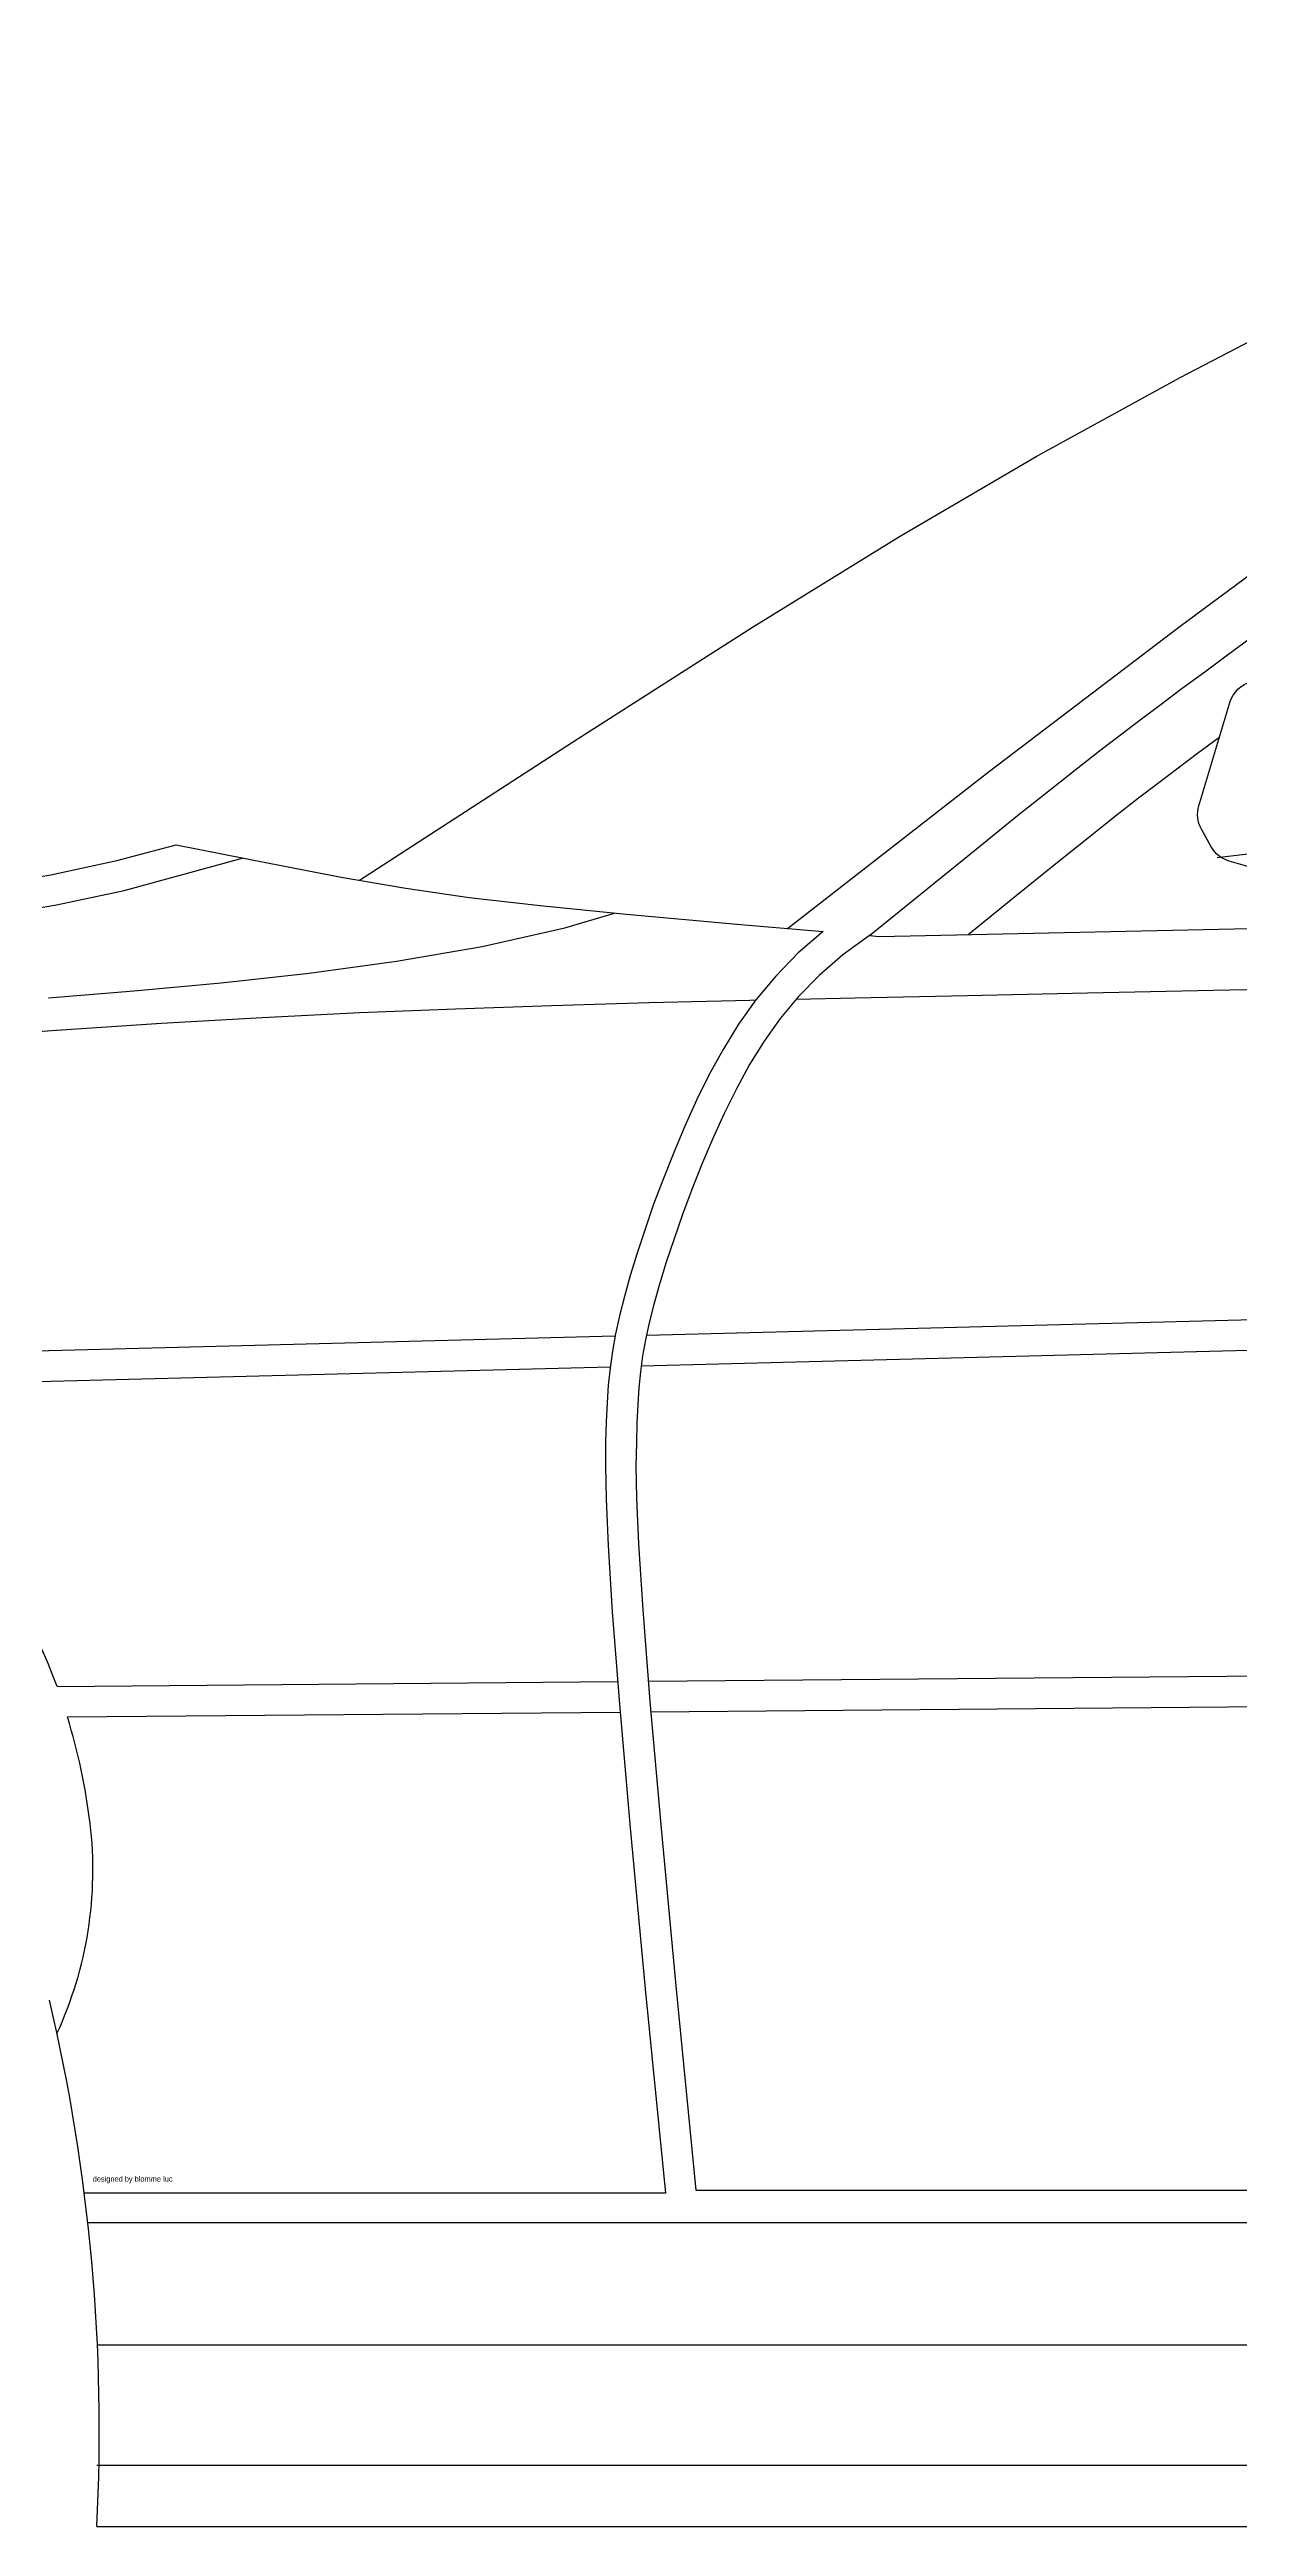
# Model space of a CAD drawing. Extents: x 0 to 477, y 0 to 169.
# Drawn here: x 116.3 to 170.1, y 16.6 to 128.4 of the extents above; entities that cross this region are included whole.
import ezdxf

# ---------------------------------------------------------------- set-up
doc = ezdxf.new("R2010")
doc.units = 0
doc.header["$LTSCALE"] = 50
doc.header["$MEASUREMENT"] = 0
doc.layers.get('0').update_dxf_attribs({"linetype": 'CONTINUOUS'})
doc.styles.add('EIGEN', font='agarde', dxfattribs={"height": 0.5})

msp = doc.modelspace()

# ---------------------------------------------------------------- linework, layer by layer
at = {"color": 0, "linetype": 'ByBlock'}
for p, q in [((144.13, 31.62), (117.88, 31.62)), ((145.5, 31.75), (240.76, 31.75)), ((118.04, 30.29), (319.46, 30.29)), ((118.47, 24.77), (319.46, 24.77)), ((118.45, 19.33), (317.94, 19.33)), ((118.45, 16.57), (317.94, 16.57))]:
    msp.add_line(p, q, dxfattribs=at)
for points in [[(130.32, 90.89), (140.19, 97.28), (148.06, 102.31), (154.7, 106.41), (160.88, 110.02), (167.38, 113.58), (174.98, 117.54), (184.46, 122.33), (196.58, 128.39)], [(149.64, 88.71), (158.77, 95.81), (167.39, 102.36), (175.36, 108.26), (182.52, 113.43), (188.72, 117.78), (193.81, 121.22), (197.63, 123.67), (200.03, 125.03)], [(153.35, 88.39), (158.24, 92.35), (160.04, 93.8), (161.52, 94.98), (162.76, 95.96), (163.81, 96.78), (164.75, 97.5), (165.63, 98.17), (166.52, 98.84), (167.48, 99.55), (168.49, 100.3), (169.52, 101.06), (170.55, 101.82)], [(157.8, 88.44), (159.98, 90.2), (161.77, 91.64), (163.24, 92.82), (164.46, 93.79), (165.5, 94.6), (166.42, 95.3), (167.29, 95.96), (168.17, 96.62), (169.13, 97.33), (169.16, 97.36)], [(113.05, 90.57), (116.37, 91.13), (119.35, 91.77), (122.03, 92.49)], [(113.26, 89.2), (116.62, 89.78), (119.68, 90.42), (125.07, 91.89)], [(122.03, 92.49), (126.15, 91.67), (129.48, 91.03), (132.4, 90.53), (135.27, 90.11), (138.48, 89.74), (142.38, 89.35), (147.36, 88.9), (151.26, 88.57)], [(153.79, 88.35), (207.48, 89.5), (249.15, 90.42)], [(116.26, 85.57), (120.12, 85.89), (124.06, 86.25), (128.04, 86.69), (131.99, 87.23), (135.86, 87.9), (139.59, 88.74), (141.83, 89.4)], [(151.26, 88.57), (150.13, 87.6), (149.12, 86.56), (148.22, 85.49), (147.44, 84.38), (146.74, 83.25), (146.11, 82.11), (145.54, 80.95), (145.01, 79.78), (144.51, 78.6), (144.04, 77.42), (143.6, 76.26), (143.21, 75.13), (142.86, 74.05), (142.54, 73.04), (142.28, 72.09), (142.06, 71.22), (141.88, 70.4), (141.74, 69.62), (141.63, 68.86), (141.55, 68.09), (141.5, 67.29), (141.46, 66.44), (141.43, 65.51), (141.42, 64.43), (141.45, 62.95), (141.54, 60.85), (141.73, 57.85), (142.06, 53.69), (142.54, 48.11), (143.22, 40.84), (144.13, 31.62)], [(153.35, 88.39), (152.14, 87.51), (151.08, 86.59), (150.14, 85.63), (149.32, 84.64), (148.59, 83.62), (147.93, 82.56), (147.34, 81.47), (146.79, 80.36), (146.27, 79.22), (145.78, 78.07), (145.33, 76.92), (144.9, 75.79), (144.52, 74.69), (144.17, 73.64), (143.87, 72.65), (143.61, 71.73), (143.4, 70.9), (143.23, 70.13), (143.1, 69.41), (143, 68.69), (142.93, 67.97), (142.88, 67.21), (142.84, 66.39), (142.82, 65.49), (142.8, 64.43), (142.83, 62.99), (142.92, 60.92), (143.11, 57.95), (143.43, 53.81), (143.92, 48.24), (144.6, 40.97), (145.5, 31.75)], [(153.35, 88.39), (153.79, 88.35)], [(150.04, 85.52), (152.71, 85.58), (157.77, 85.68), (163.19, 85.8), (168.89, 85.92), (174.83, 86.04), (180.93, 86.17), (187.12, 86.3), (193.33, 86.44), (199.49, 86.57), (205.54, 86.7), (211.4, 86.83), (217.09, 86.95), (222.6, 87.07), (227.94, 87.19), (233.12, 87.3), (238.14, 87.42), (243.02, 87.53), (247.74, 87.64), (248.51, 87.65)], [(111.7, 83.76), (116.62, 84.12), (121.37, 84.43), (125.92, 84.69), (130.33, 84.91), (134.65, 85.08), (138.98, 85.23), (143.39, 85.36), (147.94, 85.47), (148.22, 85.48)], [(143.28, 70.35), (245.43, 72.98)], [(143.04, 68.96), (245.16, 71.59)], [(103.48, 69.32), (141.86, 70.31)], [(105.78, 68), (141.64, 68.92)], [(143.36, 54.72), (242.69, 55.58)], [(116.65, 54.49), (141.98, 54.71)], [(143.47, 53.34), (242.55, 54.2)], [(117.12, 53.12), (142.09, 53.33)]]:
    msp.add_lwpolyline(points, dxfattribs=at)
msp.add_lwpolyline([(170.97, 91.36), (169.6, 91.75, -0.198886), (168.78, 92.4), (168.34, 93.19, -0.202448), (168.23, 94.25), (169.63, 98.91, -0.264506), (170.61, 99.85), (176.98, 101.44, -0.473892), (178.69, 100.17), (178.95, 94.38, -0.39273), (177.74, 92.94), (169.05, 91.9)], format="xyb", dxfattribs=at)
for centre, radius, start, end in [((91.09, 45.04), 27.25, 20.2846, 57.3892), ((91.09, 45.04), 27.25, 6.8715, 17.2277), ((100.69, 46.2), 17.58, 335.1707, 6.8715), ((33.44, 20.89), 85.12, 357.0901, 13.1962)]:
    msp.add_arc(centre, radius, start, end, dxfattribs=at)

# ---------------------------------------------------------------- texts
at = {"color": 0, "linetype": 'ByBlock', "style": 'EIGEN'}
msp.add_text('designed by blomme luc', height=0.25, dxfattribs=at).set_placement((118.26, 32.13))

doc.saveas('drawing.dxf')
